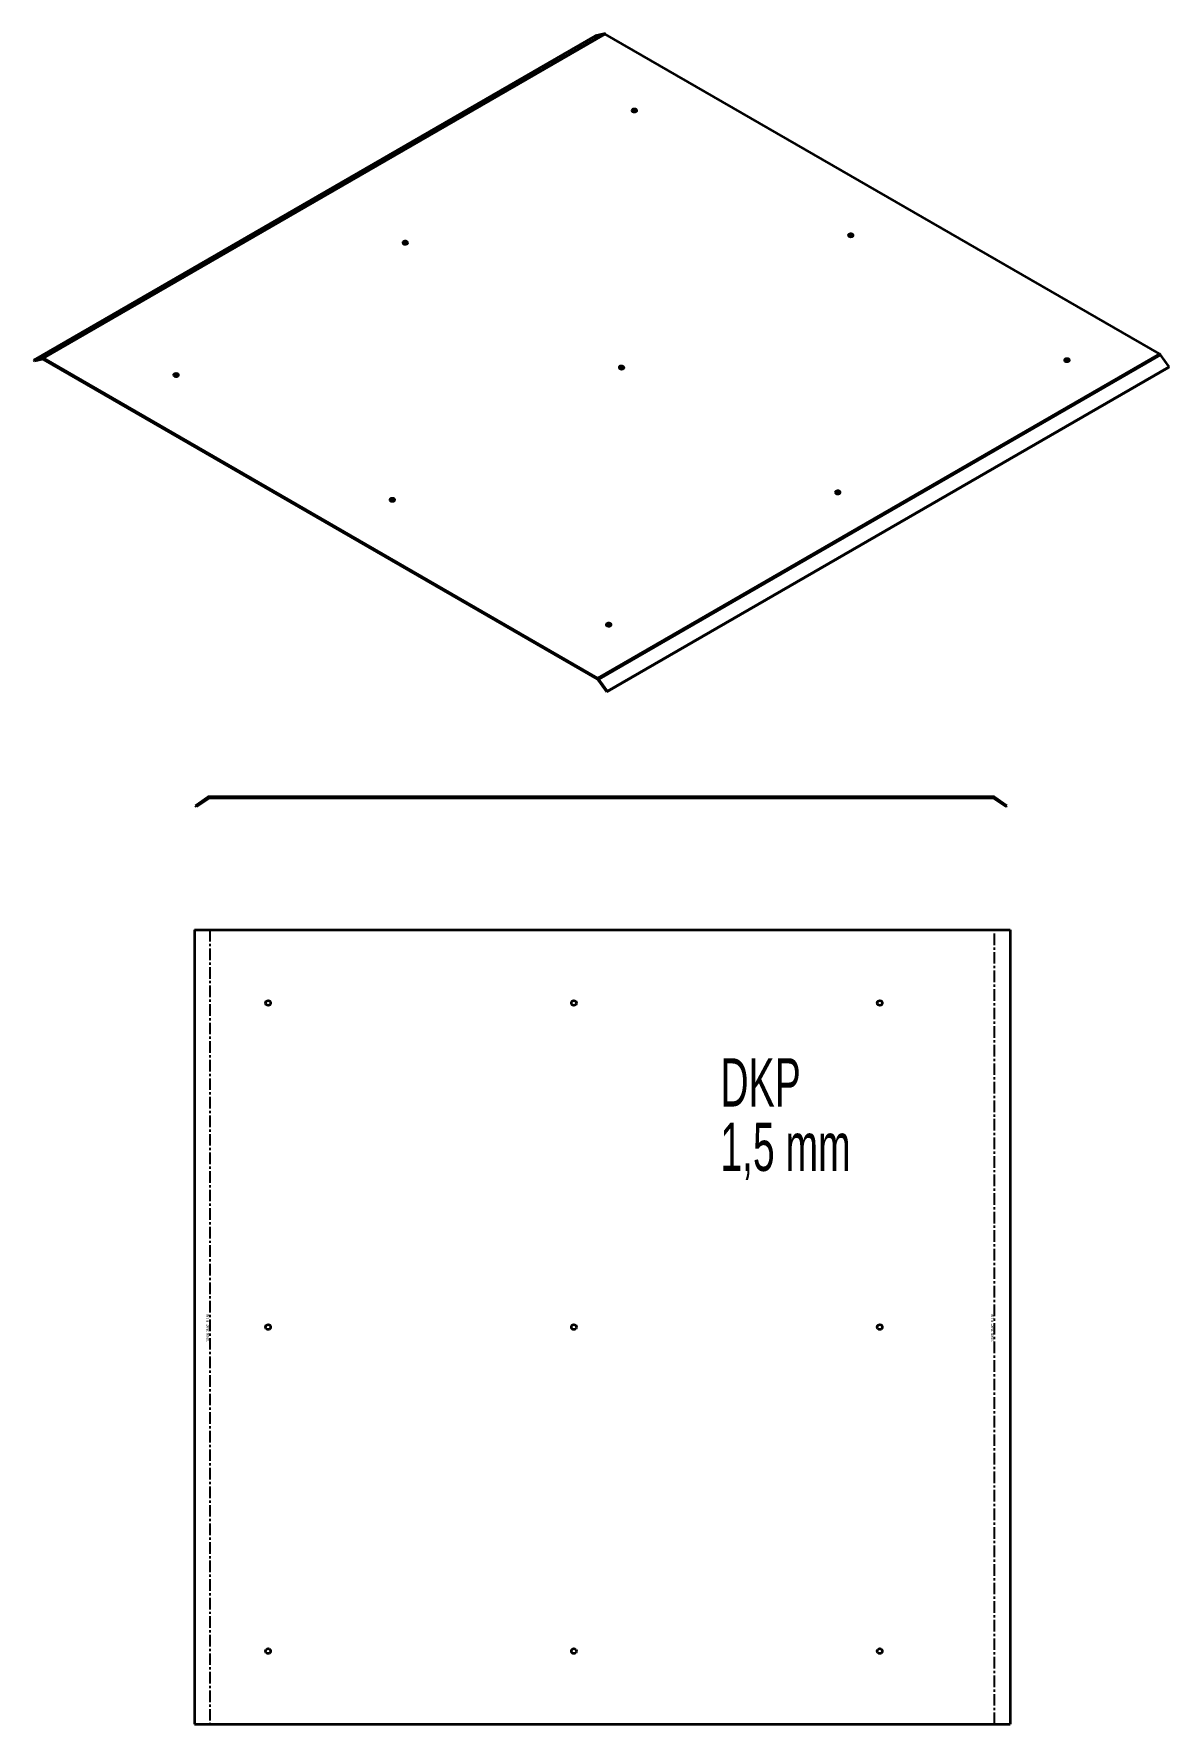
# Model space of a CAD drawing. Header units: millimetres. Extents: x -1189 to 54, y -435 to 1417.
import ezdxf

# ---------------------------------------------------------------- set-up
doc = ezdxf.new("R2010")
doc.units = ezdxf.units.MM
doc.linetypes.add('CENTERX2', pattern=[20.32, 12.7, -2.54, 2.54, -2.54])
doc.styles.add('SLDTEXTSTYLE0', font='TXT', dxfattribs={"width": 0.605})

# ---------------------------------------------------------------- blocks, each defined once
blk = doc.blocks.new('SW_NOTE_0')
at = {"color": 0, "linetype": 'Continuous', "lineweight": 0, "char_height": 52.92, "attachment_point": 1, "style": 'SLDTEXTSTYLE0'}
for s, insert in [('DKP', (0, 68.2)), ('1,5 mm', (0, -2.3))]:
    blk.add_mtext(s, dxfattribs=dict(at, insert=insert))

msp = doc.modelspace()

# ---------------------------------------------------------------- linework, layer by layer
at = {"color": 7, "linetype": 'Continuous', "lineweight": 35}
for p, q in [((-1189.4, 1059.5), (-574.2, 1414.7)), ((-1179.9, 1061.8), (-564.7, 1416.9)), ((-1178.7, 1061.5), (-563.5, 1416.6)), ((-564.7, 1416.9), (-574.2, 1414.7)), ((43.3, 1066.3), (-563.5, 1416.6)), ((-1179.9, 1061.8), (-1189.4, 1059.5)), ((-1188.8, 1058.2), (-1189.4, 1059.5)), ((-1179.3, 1060.4), (-1188.8, 1058.2)), ((-1179.3, 1060.4), (-1179.9, 1061.8)), ((-571.9, 711.2), (-1178.7, 1061.5)), ((-1178.7, 1060.3), (-1178.7, 1061.5)), ((-571.9, 710), (-1178.7, 1060.3)), ((43.3, 1066.3), (-571.9, 711.2)), ((44.5, 1065.2), (-570.7, 710.1)), ((54.1, 1052), (44.5, 1065.2)), ((-561.7, 696.2), (53.5, 1051.3)), ((-561.1, 696.8), (54.1, 1052)), ((53.5, 1051.3), (54.1, 1052)), ((-571.9, 710), (-571.9, 711.2)), ((-571.3, 709.4), (-570.7, 710.1)), ((-561.7, 696.2), (-571.3, 709.4)), ((-561.1, 696.8), (-570.7, 710.1)), ((-561.7, 696.2), (-561.1, 696.8)), ((-998.8, 580.7), (-1012.3, 571.2)), ((-997.9, 579.4), (-1011.4, 570)), ((-997.9, 579.4), (-998.8, 580.7)), ((-997.1, 579.7), (-997.1, 581.2)), ((-139, 581.2), (-997.1, 581.2)), ((-139, 579.7), (-997.1, 579.7)), ((-139, 579.7), (-139, 581.2)), ((-138.1, 579.4), (-137.3, 580.7)), ((-124.6, 570), (-138.1, 579.4)), ((-123.7, 571.2), (-137.3, 580.7)), ((-1011.4, 570), (-1012.3, 571.2)), ((-124.6, 570), (-123.7, 571.2)), ((-1013.6, 435.2), (-1013.6, -434.8)), ((-1013.6, 435.2), (-120.2, 435.2)), ((-120.2, 435.2), (-120.2, -434.8)), ((-1013.6, -434.8), (-120.2, -434.8))]:
    msp.add_line(p, q, dxfattribs=at)
at = {"color": 7, "linetype": 'CENTERX2'}
for p, q in [((-996.5, 435.2), (-996.5, -434.8)), ((-137.2, -434.8), (-137.2, 435.2))]:
    msp.add_line(p, q, dxfattribs=at)
at = {"color": 7, "linetype": 'Continuous', "lineweight": 35, "flags": 128}
for points in [[(-533.6, 1331.8), (-532.7, 1331.5), (-531.7, 1331.3), (-530.7, 1331.4), (-529.9, 1331.7), (-529.2, 1332.2), (-528.9, 1332.7), (-528.9, 1333.3), (-529.3, 1333.8), (-530.1, 1334.2), (-531, 1334.5), (-532, 1334.5), (-532.9, 1334.3), (-533.7, 1333.9), (-534.2, 1333.4), (-534.4, 1332.9), (-534.1, 1332.3), (-533.6, 1331.8)], [(-529.7, 1332.8), (-529.1, 1332.3), (-529.1, 1332.3)], [(-784.6, 1186.9), (-783.7, 1186.6), (-782.8, 1186.4), (-781.8, 1186.5), (-780.9, 1186.8), (-780.2, 1187.2), (-779.9, 1187.8), (-780, 1188.4), (-780.4, 1188.9), (-781.1, 1189.3), (-782, 1189.6), (-783, 1189.6), (-784, 1189.4), (-784.7, 1189), (-785.2, 1188.5), (-785.4, 1187.9), (-785.1, 1187.4), (-784.6, 1186.9)], [(-780.7, 1187.9), (-780.1, 1187.4), (-780.1, 1187.4)], [(-296.7, 1195.1), (-295.8, 1194.7), (-294.9, 1194.6), (-293.9, 1194.7), (-293, 1195), (-292.3, 1195.4), (-292, 1196), (-292.1, 1196.5), (-292.5, 1197.1), (-293.2, 1197.5), (-294.1, 1197.7), (-295.1, 1197.8), (-296.1, 1197.6), (-296.8, 1197.2), (-297.3, 1196.7), (-297.5, 1196.1), (-297.2, 1195.5), (-296.7, 1195.1)], [(-292.8, 1196.1), (-292.2, 1195.6), (-292.2, 1195.6)], [(-59.8, 1058.3), (-59, 1058), (-58, 1057.8), (-57, 1057.9), (-56.1, 1058.2), (-55.4, 1058.7), (-55.1, 1059.2), (-55.2, 1059.8), (-55.6, 1060.3), (-56.3, 1060.7), (-57.2, 1061), (-58.2, 1061), (-59.2, 1060.8), (-60, 1060.4), (-60.5, 1059.9), (-60.6, 1059.4), (-60.4, 1058.8), (-59.8, 1058.3)], [(-55.9, 1059.3), (-55.3, 1058.8), (-55.3, 1058.8)], [(-1035.6, 1042), (-1034.8, 1041.7), (-1033.8, 1041.5), (-1032.8, 1041.6), (-1031.9, 1041.9), (-1031.3, 1042.3), (-1030.9, 1042.9), (-1031, 1043.5), (-1031.4, 1044), (-1032.1, 1044.4), (-1033, 1044.6), (-1034, 1044.7), (-1035, 1044.5), (-1035.8, 1044.1), (-1036.3, 1043.6), (-1036.4, 1043), (-1036.2, 1042.5), (-1035.6, 1042)], [(-1031.7, 1043), (-1031.1, 1042.5), (-1031.1, 1042.5)], [(-547.7, 1050.1), (-546.9, 1049.8), (-545.9, 1049.7), (-544.9, 1049.8), (-544, 1050), (-543.4, 1050.5), (-543, 1051), (-543.1, 1051.6), (-543.5, 1052.2), (-544.2, 1052.6), (-545.1, 1052.8), (-546.1, 1052.8), (-547.1, 1052.7), (-547.9, 1052.3), (-548.4, 1051.8), (-548.5, 1051.2), (-548.3, 1050.6), (-547.7, 1050.1)], [(-543.8, 1051.2), (-543.2, 1050.7), (-543.2, 1050.7)], [(-798.7, 905.2), (-797.9, 904.9), (-796.9, 904.8), (-795.9, 904.8), (-795, 905.1), (-794.4, 905.6), (-794.1, 906.1), (-794.1, 906.7), (-794.5, 907.3), (-795.2, 907.7), (-796.1, 907.9), (-797.2, 907.9), (-798.1, 907.7), (-798.9, 907.4), (-799.4, 906.9), (-799.5, 906.3), (-799.3, 905.7), (-798.7, 905.2)], [(-310.8, 913.4), (-310, 913.1), (-309, 912.9), (-308, 913), (-307.1, 913.3), (-306.5, 913.7), (-306.1, 914.3), (-306.2, 914.9), (-306.6, 915.4), (-307.3, 915.8), (-308.2, 916.1), (-309.3, 916.1), (-310.2, 915.9), (-311, 915.5), (-311.5, 915), (-311.6, 914.4), (-311.4, 913.9), (-310.8, 913.4)], [(-306.9, 914.4), (-306.4, 913.9), (-306.3, 913.9)], [(-794.8, 906.3), (-794.3, 905.8), (-794.2, 905.7)], [(-561.8, 768.5), (-561, 768.2), (-560, 768), (-559, 768.1), (-558.1, 768.4), (-557.5, 768.8), (-557.2, 769.4), (-557.2, 770), (-557.6, 770.5), (-558.3, 770.9), (-559.3, 771.2), (-560.3, 771.2), (-561.2, 771), (-562, 770.6), (-562.5, 770.1), (-562.6, 769.5), (-562.4, 769), (-561.8, 768.5)], [(-558, 769.5), (-557.4, 769), (-557.4, 769)]]:
    msp.add_lwpolyline(points, dxfattribs=at)
at = {"color": 7, "linetype": 'Continuous', "lineweight": 35}
for centre in [(-932.9, 355.2), (-597.9, 355.2), (-262.9, 355.2), (-932.9, 0.2), (-597.9, 0.2), (-262.9, 0.2), (-932.9, -354.8), (-597.9, -354.8), (-262.9, -354.8)]:
    msp.add_circle(centre, 2.75, dxfattribs=at)
for centre, radius, start, end in [((-564.4, 1415.2), 1.71, 56.6986, 99.2317), ((-531.6, 1329.7), 3.65, 58.3499, 134.6383), ((-782.6, 1184.8), 3.65, 58.3499, 134.6383), ((-294.7, 1193), 3.65, 58.3499, 134.6383), ((-1179.6, 1060.1), 1.71, 56.6986, 99.2317), ((-1179.1, 1059.6), 0.857, 56.6986, 99.2317), ((-57.8, 1056.2), 3.65, 58.3499, 134.6383), ((41.2, 1062.9), 4.06, 34.8517, 58.6072), ((-1033.6, 1039.9), 3.65, 58.3499, 134.6383), ((-545.7, 1048.1), 3.65, 58.3499, 134.6383), ((-308.8, 911.3), 3.65, 58.3499, 134.6383), ((-796.7, 903.1), 3.65, 58.3499, 134.6383), ((-559.9, 766.4), 3.65, 58.3499, 134.6383), ((-574, 707.7), 4.06, 34.8517, 58.6072), ((-572.9, 708.3), 2.03, 34.8517, 58.6072), ((-997.1, 578.2), 3, 90, 125), ((-997.1, 578.2), 1.5, 90, 125), ((-139, 578.2), 3, 55, 90), ((-139, 578.2), 1.5, 55, 90)]:
    msp.add_arc(centre, radius, start, end, dxfattribs=at)

# ---------------------------------------------------------------- block references
at = {"color": 7, "linetype": 'Continuous', "lineweight": 0}
msp.add_blockref('SW_NOTE_0', (-437.5, 226.5), dxfattribs=at)

# ---------------------------------------------------------------- texts
at = {"color": 7, "linetype": 'Continuous', "lineweight": 18, "char_height": 3, "attachment_point": 2, "rotation": 90, "style": 'SLDTEXTSTYLE0'}
for insert in [(-1000.4, -0.8), (-141.1, -0.8)]:
    msp.add_mtext('DOWN  35.00°  R 1.50', dxfattribs=dict(at, insert=insert))

doc.saveas('drawing.dxf')
